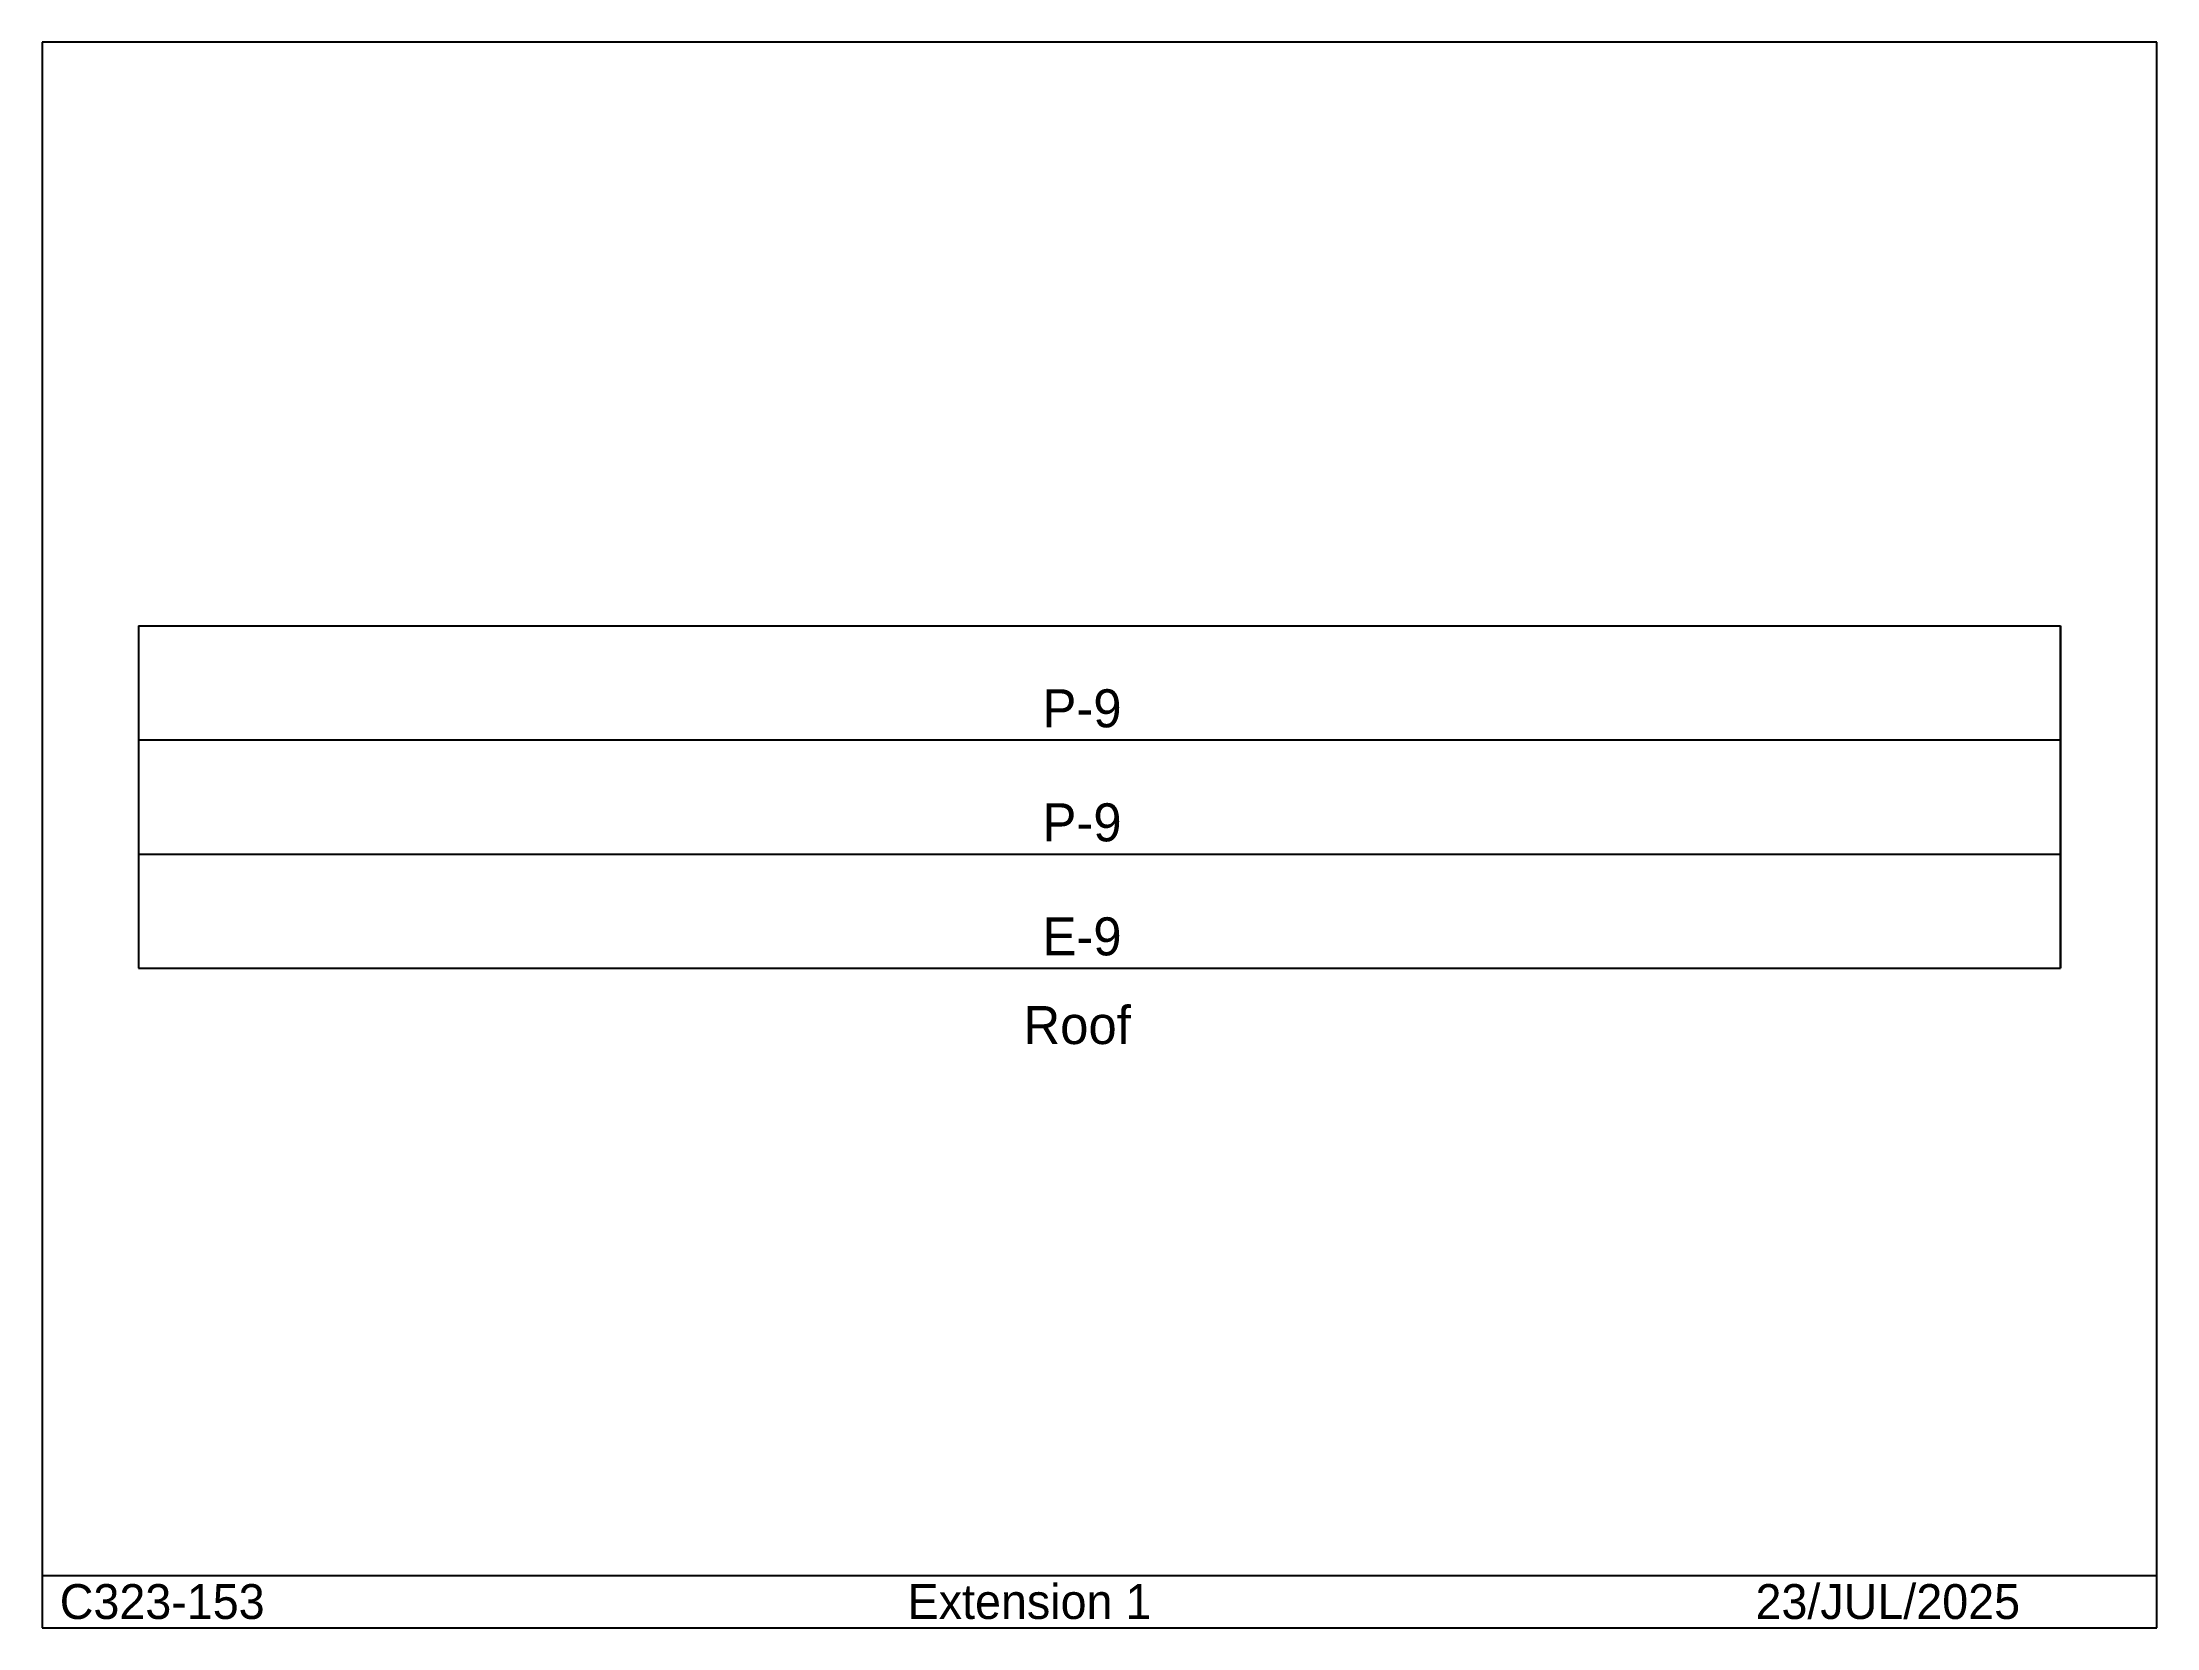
# Model space of a CAD drawing. Extents: x -562 to 11797, y -5857 to 3412.
import ezdxf

# ---------------------------------------------------------------- set-up
doc = ezdxf.new("R2010")
doc.units = 0
doc.linetypes.add('CONTIN', pattern=[0])
doc.linetypes.add('DASHED', pattern=[0, 0, 0])
doc.layers.get('0').update_dxf_attribs({"linetype": 'CONTIN'})
for name, color, linetype in [('1', 7, 'CONTIN'), ('16', 7, 'CONTIN'), ('2', 7, 'CONTIN'), ('8', 5, 'DASHED')]:
    doc.layers.add(name, color=color, linetype=linetype)

msp = doc.modelspace()

# ---------------------------------------------------------------- linework, layer by layer
for p, q in [((11796.75, 3412.215), (-561.75, 3412.215)), ((-561.75, 3412.215), (-561.75, -5856.66)), ((11796.75, -5856.66), (11796.75, 3412.215)), ((-561.75, -5550.787), (11796.75, -5550.787)), ((-561.75, -5856.66), (11796.75, -5856.66))]:
    msp.add_line(p, q)
at = {"layer": '1'}
for p, q in [((0, 0), (0, -2000)), ((11235, 0), (11235, -2000))]:
    msp.add_line(p, q, dxfattribs=at)
at = {"layer": '2'}
for p, q in [((0, -666.667), (11235, -666.667)), ((0, -666.667), (11235, -666.667)), ((0, -1333.333), (11235, -1333.333)), ((0, -1333.333), (11235, -1333.333)), ((0, -2000), (11235, -2000))]:
    msp.add_line(p, q, dxfattribs=at)
at = {"layer": '8'}
for p, q in [((0, 0), (0, -2000)), ((0, 0), (11235, 0)), ((11235, -2000), (11235, 0)), ((0, -2000), (11235, -2000))]:
    msp.add_line(p, q, dxfattribs=at)

# ---------------------------------------------------------------- texts
for s, height, p in [('Roof', 222.222, (5173.056, -2444.444)), ('C323-153', 203.915, (-459.793, -5805.681)), ('Extension 1', 203.915, (4495.966, -5805.681)), ('23/JUL/2025', 203.915, (9451.726, -5805.681))]:
    msp.add_text(s, height=height).set_placement(p)
at = {"layer": '16'}
for s, p in [('P-9', (5284.167, -592.593)), ('P-9', (5284.167, -592.593)), ('P-9', (5284.167, -1259.259)), ('P-9', (5284.167, -1259.259)), ('E-9', (5284.167, -1925.926))]:
    msp.add_text(s, height=222.222, dxfattribs=at).set_placement(p)

doc.saveas('drawing.dxf')
